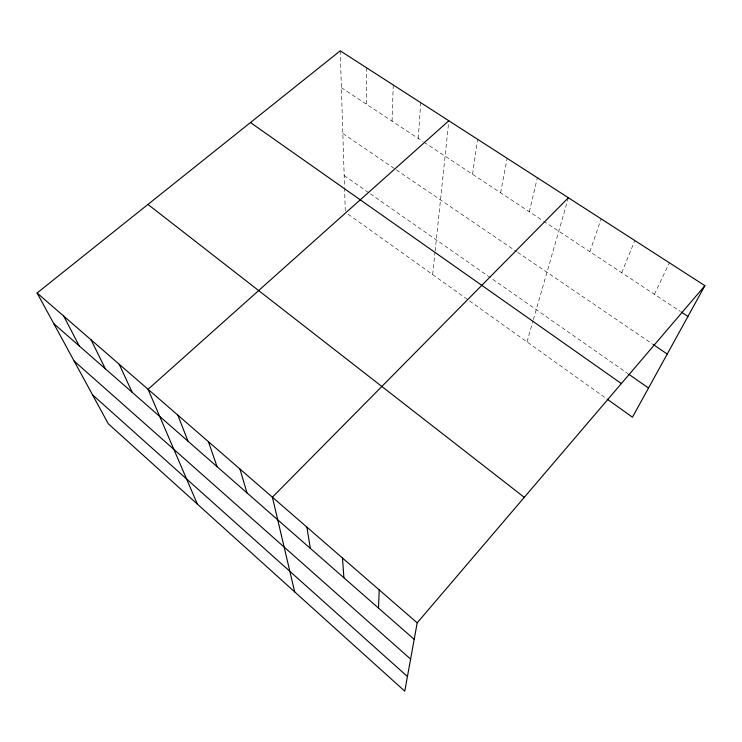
<?xml version="1.0" encoding="UTF-8"?>
<svg xmlns="http://www.w3.org/2000/svg" width="742" height="742" viewBox="0 0 742 742"><rect width="100%" height="100%" fill="white"/><g stroke="black" fill="none" stroke-linecap="round" stroke-linejoin="round"><path stroke-width="0.56" stroke-dasharray="3.71 2.78" d="M392.073 121.159L393.241 84.968M418.284 138.457L420.695 102.646M432.642 274.559L435.007 252.132M435.118 251.019L448.817 120.76M472.524 174.249L477.616 139.301M500.6 192.781L507.12 158.306M529.343 211.758L537.366 177.783M526.987 341.904L533.071 320.711M533.387 319.607L568.057 198.865M589.862 251.696L601.159 218.862M621.722 272.722L634.818 240.538M654.416 294.296L669.386 262.798M341.385 87.704L423.07 141.611M424.025 142.251L542.634 220.532M543.589 221.153L680.293 311.38M342.832 133.504L395.375 169.222M396.321 169.862L516.682 251.686M517.61 252.317L652.135 343.778M344.158 175.576L369.358 193.17M370.304 193.829L627.927 373.653M348.081 214.197L605.24 397.777M340.226 50.827L344.511 186.632M344.548 187.735L345.28 211.099M366.427 67.698L366.446 104.242"/><path stroke-width="1.11" d="M378.503 608.097L379.227 589.899M704.9 285.67L417.19 622.844L404.77 691.173L108.267 423.756L37.1 292.997L340.226 50.827L704.9 285.67L632.453 417.199L607.123 399.113M568.381 197.752L272.397 497.196L294.685 591.884M448.817 120.76L148.066 389.3L197.372 504.124M681.249 312.011L687.955 316.435M653.081 344.418L667.243 354.045M628.864 374.311L648.517 388.029M250.462 122.541L621.369 383.568M147.964 204.43L524.288 497.335M37.1 292.997L417.19 622.844M53.767 323.623L414.194 639.354M74.126 361.029L410.604 659.091M92.509 394.8L407.441 676.519M63.71 316.092L79.227 345.93M91.053 339.817L105.355 368.82M119.165 364.211L132.178 392.314M177.811 415.112L188.014 441.23M208.419 441.675L217.091 466.699M239.935 469.018L246.984 492.883M306.882 527.126L310.314 548.366M342.479 558.012L343.898 577.777"/></g></svg>
